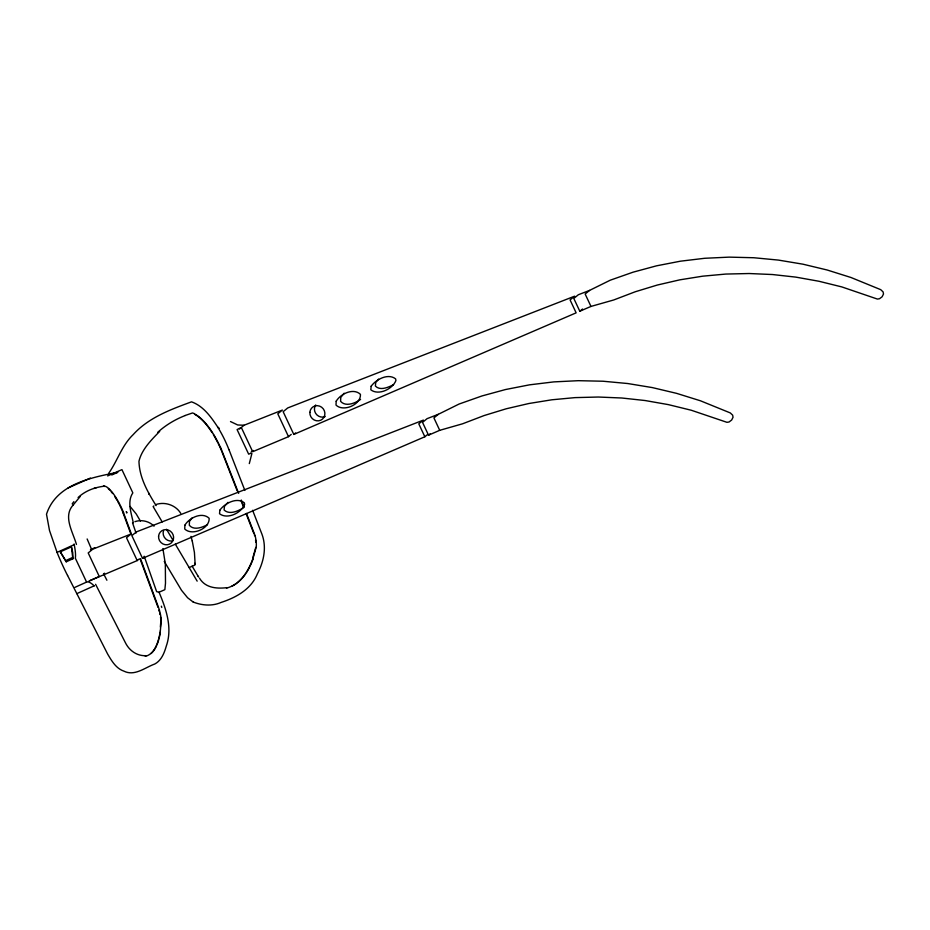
<?xml version="1.0" encoding="UTF-8"?>
<svg xmlns="http://www.w3.org/2000/svg" width="930" height="930" viewBox="0 0 930 930"><rect width="100%" height="100%" fill="white"/><g stroke="black" fill="none" stroke-linecap="round" stroke-linejoin="round"><path stroke-width="1.4" d="M197.997 576.158L198.695 577.1M72.854 558.802L71.424 546.828L60.299 551.839L66.239 561.801L72.854 558.802L72.749 552.664L71.424 546.828M160.367 627.018L160.867 620.822A27.575 7.347 66.3 0 0 160.53 617.276M160.309 631.052L161.297 620.636A27.575 7.347 66.3 0 0 158.844 608.336L140.488 558.639M249.298 463.593L251.902 453.503M255.773 547.398L252.739 558.081M195.242 563.754L194.893 565.056L189.15 567.579M73.226 504.955C62.845 516.301 72.587 531.286 76.458 544.445M73.145 505.071L80.178 496.504M108.612 473.428C117.459 460.92 121.795 445.482 133.176 434.636C148.498 417.617 170.597 409.537 191.522 401.841C203.403 406.026 211.075 417.07 217.771 427.137M75.481 558.523L86.583 582.075A66.762 12.09 64.5 0 1 94.197 585.877M192.173 517.836L189.464 521.393L189.313 525.264C193.824 530.728 202.345 527.461 207.53 524.601M344.147 393.204L340.764 397.47L340.601 401.342C345.762 407.166 355.26 403.202 360.584 399.389M159.693 431.404C151.323 439.878 141.616 449.69 138.965 461.292C139.349 477.497 147.777 492.226 156.112 505.618M228.001 502.351L224.432 506.42L224.095 509.989C229.582 515.29 238.685 510.861 244.113 507.35M378.58 379.103L375.72 382.497L375.383 386.055C380.184 391.065 388.38 387.299 393.576 384.671M239.487 428.997L244.055 425.254L282.371 410.072L277.791 413.815L288.498 436.658L252.681 451.701L241.637 428.149M86.537 582.11L74.888 587.365M251.112 452.131L253.111 450.492M137.21 560.581L126.503 537.749L131.084 533.994L92.767 549.188L88.199 552.932L99.278 576.495L89.082 580.994L137.21 560.581L139.035 559.081M288.498 436.658L291.241 434.403M142.511 558.36L424.847 436.763L418.791 423.848L423.371 420.104L136.431 531.879L131.862 535.622L142.511 558.36L144.336 556.861M293.799 434.426L576.135 312.84L570.078 299.913L574.659 296.17L287.719 407.945L283.15 411.699L293.799 434.426L295.624 432.927M438.321 414.303L433.915 417.907L439.727 430.323L462.559 423.801L484.135 415.547L506.269 408.77L528.856 403.515L551.804 399.795L575.007 397.622L598.374 397.029L621.786 398.005L645.141 400.539L668.345 404.62L691.281 410.246L726.935 422.313L729.039 421.999L731.654 420.035L733.049 417.268L732.642 415.14L730.283 412.92L700.476 400.795L676.552 393.344L652.267 387.577L627.727 383.532L603.047 381.23L578.367 380.684L553.803 381.893L529.472 384.846L505.49 389.542L481.984 395.948L459.071 404.039L438.321 414.303L427.068 418.663L422.534 422.383L428.532 435.17L439.727 430.323M589.562 290.404L585.156 294.019L590.969 306.423L613.73 299.972L635.237 291.764L657.301 285.045L679.83 279.837L702.708 276.175L725.853 274.059L749.15 273.525L772.505 274.536L795.801 277.117L818.935 281.255L841.824 286.917L877.397 299.065L879.501 298.739L882.117 296.786L883.5 294.019L883.093 291.892L880.733 289.672L850.985 277.5L827.13 269.991L802.892 264.178L778.41 260.086L753.812 257.738L729.19 257.133L704.696 258.284L680.423 261.191L656.522 265.829L633.086 272.176L610.243 280.197L589.562 290.404L578.344 294.74L573.81 298.46L579.808 311.248L590.969 306.423M424.847 436.763L427.591 434.519M428.532 435.17L430.346 433.682M579.808 311.248L582.529 309.027M90.443 549.677L94.767 547.724M111.763 474.986L117.854 472.3C90.849 477.613 56.253 484.146 46.5 514.22L49.499 530.495L57.067 552.374L74.423 544.562M104.625 573.229L103.497 573.764M250.775 453.317L248.659 454.154L237.092 429.59L240.835 427.695M60.973 553.013L65.635 560.627L72.238 557.64M67.576 575.472L76.83 593.631L94.174 585.83M90.396 478.067L68.053 487.994M159.053 592.224L164.866 589.667L165.494 583.203L165.319 563.789L162.89 548.549M107.613 475.916L121.935 469.627L132.839 492.888C126.84 501.781 131.409 513.29 133.281 522.834L132.513 522.8L136.059 533.041M185.151 415.489L192.522 412.955L194.417 413.652M155.775 504.595C164.784 501.375 175.758 505.083 180.722 513.325M134.908 521.672C141.465 519.359 149.219 521.195 154.055 526.159M244.055 425.254L237.696 424.975L230.489 421.546M227.211 587.632C216.213 588.957 205.263 587.795 199.52 578.216M146.068 655.685C137.198 656.127 129.305 650.895 125.213 642.339L95.592 584.307M161.355 606.174L161.762 607.441M193.208 602.036C202.089 605.535 212.319 606.36 221.201 602.396C236.255 597.525 251.205 589.19 257.412 573.798C263.795 561.627 266.852 547.398 261.946 534.204L252.623 510.314M193.103 601.977L187.593 597.746L181.524 590.306L164.238 561.371M153.915 505.908L153.136 506.571L162.192 521.939M130.095 506.443L136.233 513.976L140.407 521.067M60.299 551.839L60.892 552.792M192.103 566.138L197.985 576.019M166.54 529.298L173.096 540.411M175.293 544.12L197.16 581.145M65.635 560.627L66.239 561.801M194.812 563.255L195.137 564.103L194.428 552.513L192.243 540.911M103.811 574.182L106.892 580.239M76.83 593.631L107.694 654.15C111.705 660.893 115.959 668.426 123.888 671.135C134.687 676.54 145.01 667.496 154.764 664.02C161.413 660.486 164.308 653.011 166.261 646.176C172.724 627.913 166.156 609.057 159.042 592.236L156.635 591.643L144.197 556.233M91.64 549.502L87.141 538.97M220.329 446.772L238.65 493.353M221.503 450.748L219.922 446.946A45.768 17.577 66.5 0 0 218.19 443.505M244.869 490.412L228.978 449.667M241.265 500.049L243.881 506.745M246.496 513.441L255.064 535.587A23.587 9.033 67 0 1 256.192 547.224L253.158 557.907A234.337 81.015 71.7 0 1 226.467 588.132M222.026 452.015L237.197 490.854M241.37 501.561L243.462 506.92M246.078 513.616L253.925 533.704M123.527 512.814L131.514 534.378M123.109 513.011L131.084 534.564M140.058 558.825L158.019 607.348M190.964 536.412L192.254 540.981M254.448 535.041L254.657 535.761M219.306 428.288A62.682 25.47 68.3 0 1 217.806 427.37M217.76 427.161A56.451 22.343 66.8 0 1 228.954 449.667M194.486 413.943A45.768 17.496 66.3 0 1 220.154 446.853M194.893 414.431A45.768 17.577 66.5 0 1 212.11 432.636M213.389 434.694A45.768 17.577 66.5 0 1 217.62 442.355M255.552 540.086A23.587 9.033 67 0 1 255.808 542.12M253.146 558.86A234.418 81.294 71.5 0 1 250.24 565.8M249.705 566.87A234.418 81.294 71.5 0 1 246.427 572.648M245.718 573.705A234.418 81.294 71.5 0 1 237.231 582.889M236.197 583.656A234.418 81.294 71.5 0 1 231.849 586.214M157.775 432.276A661.614 239.684 51.5 0 1 185.186 415.547M325.233 416.524A7.754 7.382 50.7 0 1 315.723 404.957M74.075 544.004A62.682 10.997 67 0 1 75.33 558.209M67.564 575.519A56.056 10.672 65.8 0 1 57.032 552.35M158.891 610.103A27.575 7.347 66.3 0 1 159.321 611.638M159.693 613.126A27.575 7.347 66.3 0 1 160.018 614.567M103.672 486.146A29.028 8.126 66.2 0 1 123.632 512.814M103.242 486.332A29.028 8.126 66.2 0 1 104.683 486.448M108.31 488.715A29.028 8.126 66.2 0 1 109.694 490.052M111.135 491.668A29.028 8.126 66.2 0 1 112.611 493.528M114.867 496.76A29.028 8.126 66.2 0 1 117.122 500.421M117.668 501.386A29.028 8.126 66.2 0 1 119.296 504.42M119.819 505.455A29.028 8.126 66.2 0 1 123.213 513.011M160.297 631.005A234.337 53.301 70.9 0 1 145.266 656.313M160.355 632.261A234.418 53.242 70.7 0 1 159.088 638.34M158.786 639.456A234.418 53.242 70.7 0 1 157.158 644.339M156.693 645.432A234.418 53.242 70.7 0 1 150.986 653.558M78.097 497.527A661.614 163.203 51.4 0 1 103.753 486.262M72.18 503.897A661.835 163.331 51.4 0 1 73.889 501.689M93.907 488.471A661.835 163.331 51.4 0 1 96.162 487.82M172.073 540.981A7.754 7.382 50.7 0 1 163.541 530.612M148.777 493.307L149.323 494.295L148.777 493.307M184.896 525.148L184.733 529.007C192.068 536.192 209.75 528.659 209.157 518.289C202.124 511.523 189.255 517.743 184.896 525.148M336.183 401.214L336.021 405.085C343.356 412.269 361.038 404.736 360.445 394.355C353.412 387.601 340.543 393.809 336.183 401.214M219.852 510.175L219.527 513.732C227.28 519.754 241.265 513.046 244.625 504.478L244.358 502.828C236.918 496.864 224.758 503.281 219.852 510.175M371.151 386.241L370.814 389.81C378.58 395.82 392.565 389.112 395.913 380.556L395.645 378.905C388.217 372.942 376.057 379.347 371.151 386.241M126.375 511.698L126.771 512.767L126.375 511.698M309.864 412.35A7.754 7.382 50.7 0 0 320.652 420.267A7.754 7.382 50.7 0 0 321.606 407.189A7.754 7.382 50.7 0 0 309.864 412.35M158.577 536.284A7.754 7.382 50.7 0 0 169.365 544.201A7.754 7.382 50.7 0 0 170.318 531.123A7.754 7.382 50.7 0 0 158.577 536.284"/></g></svg>
